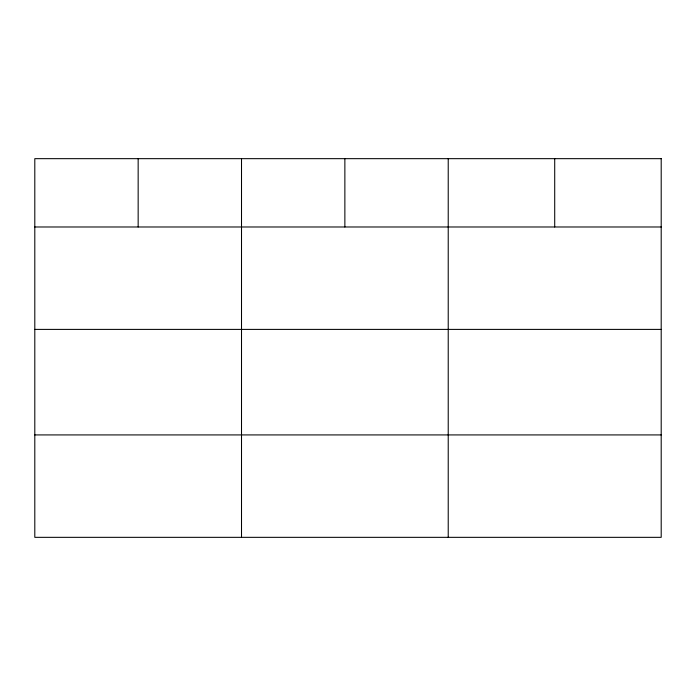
<?xml version="1.0" encoding="UTF-8"?>
<svg xmlns="http://www.w3.org/2000/svg" width="696" height="696" viewBox="0 0 696 696"><rect width="100%" height="100%" fill="white"/><g stroke="black" fill="none" stroke-linecap="round" stroke-linejoin="round"><path stroke-width="1.04" d="M34.8 226.983L661.2 226.983M34.8 329.399L661.2 329.399M34.8 434.922L661.2 434.922M554.712 158.662L554.712 226.983M448.224 158.662L448.224 537.338M344.868 158.662L344.868 226.983M241.512 158.662L241.512 537.338M138.156 158.662L138.156 226.983M661.2 158.662L34.8 158.662L34.8 537.338L661.2 537.338L661.2 158.662"/></g></svg>
